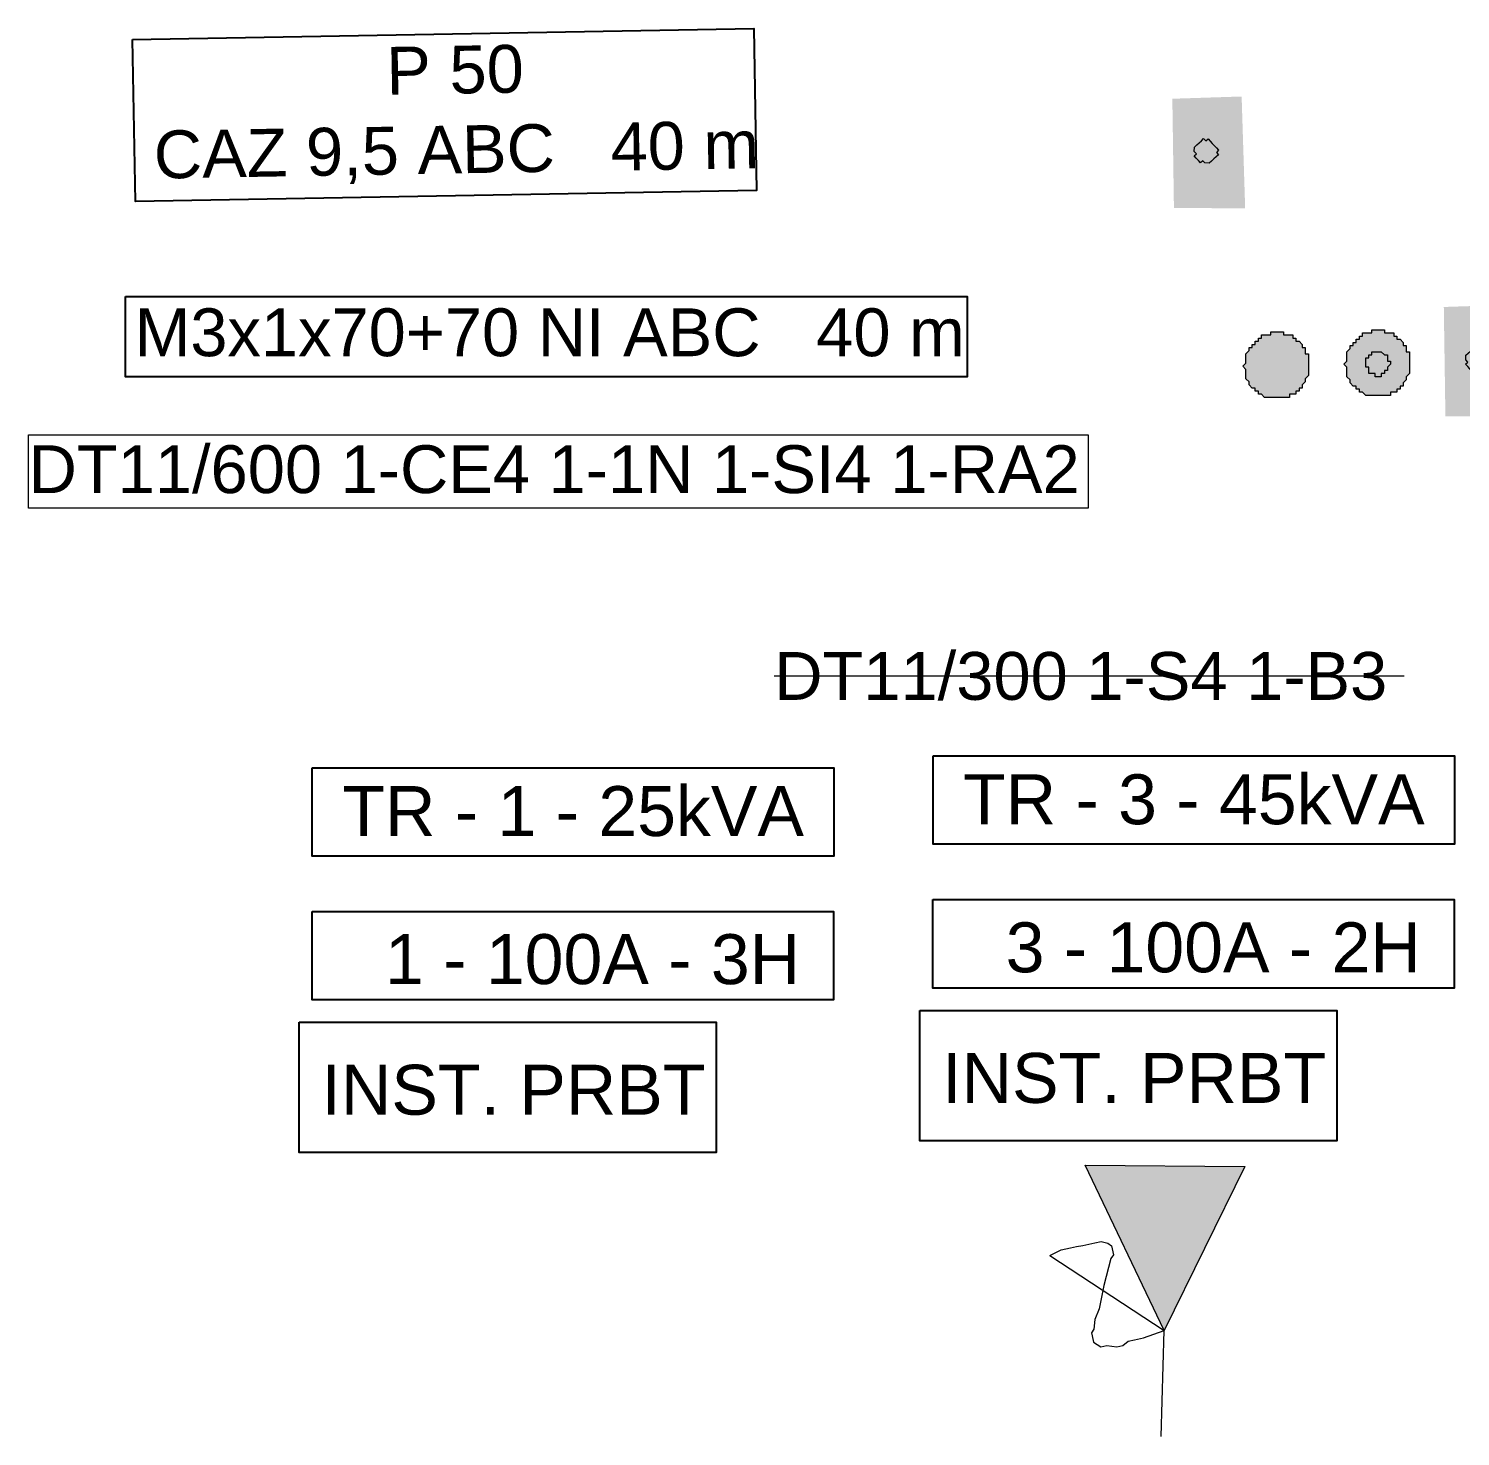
# Paper-space layout 'OBSERVAÇÕES' of a CAD drawing. Extents: x -300443 to 1108, y -9195518 to 518.
# Drawn here: x 348.14 to 393.99, y 344.33 to 389.41 of the extents above; entities that cross this region are included whole.
import ezdxf

# ---------------------------------------------------------------- set-up
doc = ezdxf.new("R2010")
doc.units = 0
doc.header["$MEASUREMENT"] = 0
doc.layers.get('0').update_dxf_attribs({"linetype": 'CONTINUOUS'})
for name, color, linetype in [('FORMATO', 7, 'CONTINUOUS'), ('POSTE INST.', 3, 'CONTINUOUS'), ('TRAFO', 7, 'CONTINUOUS')]:
    doc.layers.add(name, color=color, linetype=linetype)
doc.styles.get("Standard").update_dxf_attribs({"font": 'arial.ttf'})

# ---------------------------------------------------------------- blocks, each defined once
blk = doc.blocks.new('poste INSTalando')
h = blk.add_hatch(color=3)
h.dxf.hatch_style = 2
h.paths.add_polyline_path([(-1.07, -1.78), (-1.07, 1.72), (1.15, 1.76), (1.211, -1.82)])
h = blk.add_hatch(color=7)
h.dxf.hatch_style = 2
h.paths.add_polyline_path([(0.315, -0.017), (0.381, -0.092), (0.084, -0.359), (-0.058, -0.351), (-0.124, -0.277), (-0.199, -0.344), (-0.399, -0.12), (-0.325, -0.054), (-0.392, 0.021), (-0.384, 0.162), (-0.086, 0.429), (-0.019, 0.355), (0.055, 0.422), (0.389, 0.049)])
at = {"color": 7, "lineweight": 0}
blk.add_lwpolyline([(0.315, -0.017), (0.381, -0.092), (0.307, -0.159), (0.233, -0.225), (0.158, -0.292), (0.084, -0.359), (-0.058, -0.351), (-0.124, -0.277), (-0.199, -0.344), (-0.266, -0.269), (-0.332, -0.195), (-0.399, -0.12), (-0.325, -0.054), (-0.392, 0.021), (-0.384, 0.162), (-0.309, 0.229), (-0.235, 0.296), (-0.161, 0.363), (-0.086, 0.429), (-0.019, 0.355), (0.055, 0.422), (0.122, 0.347), (0.189, 0.273), (0.256, 0.198), (0.322, 0.124), (0.389, 0.049)], close=True, dxfattribs=at)
blk = doc.blocks.new('PRFV BT')
h = blk.add_hatch(color=3)
h.dxf.hatch_style = 2
h.paths.add_polyline_path([(-0.346, -1.005), (-0.446, -0.905), (-0.546, -0.905), (-0.546, -0.805), (-0.646, -0.805), (-0.646, -0.705), (-0.746, -0.705), (-0.846, -0.605), (-0.846, -0.505), (-0.946, -0.405), (-0.946, -0.105), (-1.046, -0.005), (-0.946, 0.095), (-0.946, 0.395), (-0.846, 0.495), (-0.846, 0.595), (-0.746, 0.595), (-0.746, 0.695), (-0.646, 0.695), (-0.646, 0.795), (-0.546, 0.795), (-0.546, 0.895), (-0.446, 0.895), (-0.446, 0.995), (-0.146, 0.995), (-0.146, 1.095), (0.254, 1.095), (0.254, 0.995), (0.554, 0.995), (0.554, 0.895), (0.654, 0.895), (0.654, 0.795), (0.754, 0.795), (0.854, 0.695), (0.854, 0.595), (0.954, 0.595), (0.954, 0.395), (1.054, 0.395), (1.054, -0.305), (0.954, -0.405), (0.954, -0.505), (0.854, -0.605), (0.854, -0.705), (0.754, -0.705), (0.754, -0.805), (0.654, -0.805), (0.654, -0.905), (0.454, -0.905), (0.454, -1.005)])
at = {"color": 3, "lineweight": 0, "true_color": 0x00ff00}
blk.add_lwpolyline([(-0.346, -1.005), (-0.446, -0.905), (-0.546, -0.905), (-0.546, -0.805), (-0.646, -0.805), (-0.646, -0.705), (-0.746, -0.705), (-0.846, -0.605), (-0.846, -0.505), (-0.946, -0.405), (-0.946, -0.305), (-0.946, -0.205), (-0.946, -0.105), (-1.046, -0.005), (-0.946, 0.095), (-0.946, 0.195), (-0.946, 0.295), (-0.946, 0.395), (-0.846, 0.495), (-0.846, 0.595), (-0.746, 0.595), (-0.746, 0.695), (-0.646, 0.695), (-0.646, 0.795), (-0.546, 0.795), (-0.546, 0.895), (-0.446, 0.895), (-0.446, 0.995), (-0.346, 0.995), (-0.246, 0.995), (-0.146, 0.995), (-0.146, 1.095), (-0.046, 1.095), (0.054, 1.095), (0.154, 1.095), (0.254, 1.095), (0.254, 0.995), (0.354, 0.995), (0.454, 0.995), (0.554, 0.995), (0.554, 0.895), (0.654, 0.895), (0.654, 0.795), (0.754, 0.795), (0.854, 0.695), (0.854, 0.595), (0.954, 0.595), (0.954, 0.495), (0.954, 0.395), (1.054, 0.395), (1.054, 0.295), (1.054, 0.195), (1.054, 0.095), (1.054, -0.005), (1.054, -0.105), (1.054, -0.205), (1.054, -0.305), (0.954, -0.405), (0.954, -0.505), (0.854, -0.605), (0.854, -0.705), (0.754, -0.705), (0.754, -0.805), (0.654, -0.805), (0.654, -0.905), (0.554, -0.905), (0.454, -0.905), (0.454, -1.005), (0.354, -1.005), (0.254, -1.005), (0.154, -1.005), (0.054, -1.005), (-0.046, -1.005), (-0.146, -1.005), (-0.246, -1.005)], close=True, dxfattribs=at)
blk = doc.blocks.new('PRFV MT')
h = blk.add_hatch(color=3)
h.dxf.hatch_style = 2
h.paths.add_polyline_path([(-0.375, -1.029), (-0.475, -0.929), (-0.575, -0.929), (-0.575, -0.829), (-0.675, -0.829), (-0.675, -0.729), (-0.775, -0.729), (-0.875, -0.629), (-0.875, -0.529), (-0.975, -0.429), (-0.975, -0.129), (-1.075, -0.029), (-0.975, 0.071), (-0.975, 0.371), (-0.875, 0.471), (-0.875, 0.571), (-0.775, 0.571), (-0.775, 0.671), (-0.675, 0.671), (-0.675, 0.771), (-0.575, 0.771), (-0.575, 0.871), (-0.475, 0.871), (-0.475, 0.971), (-0.175, 0.971), (-0.175, 1.071), (0.225, 1.071), (0.225, 0.971), (0.525, 0.971), (0.525, 0.871), (0.625, 0.871), (0.625, 0.771), (0.725, 0.771), (0.825, 0.671), (0.825, 0.571), (0.925, 0.571), (0.925, 0.371), (1.025, 0.371), (1.025, -0.329), (0.925, -0.429), (0.925, -0.529), (0.825, -0.629), (0.825, -0.729), (0.725, -0.729), (0.725, -0.829), (0.625, -0.829), (0.625, -0.929), (0.425, -0.929), (0.425, -1.029)])
h = blk.add_hatch(color=7)
h.dxf.hatch_style = 2
h.paths.add_polyline_path([(-0.375, 0.171), (-0.275, 0.171), (-0.275, 0.271), (-0.175, 0.271), (-0.175, 0.371), (0.125, 0.371), (0.225, 0.271), (0.325, 0.271), (0.325, 0.071), (0.425, 0.071), (0.425, -0.029), (0.325, -0.129), (0.325, -0.229), (0.225, -0.229), (0.225, -0.329), (0.125, -0.329), (0.125, -0.429), (-0.075, -0.429), (-0.075, -0.329), (-0.275, -0.329), (-0.275, -0.129), (-0.375, -0.129)])
at = {"color": 3, "lineweight": 0, "true_color": 0x00ff00}
blk.add_lwpolyline([(-0.375, -1.029), (-0.475, -0.929), (-0.575, -0.929), (-0.575, -0.829), (-0.675, -0.829), (-0.675, -0.729), (-0.775, -0.729), (-0.875, -0.629), (-0.875, -0.529), (-0.975, -0.429), (-0.975, -0.329), (-0.975, -0.229), (-0.975, -0.129), (-1.075, -0.029), (-0.975, 0.071), (-0.975, 0.171), (-0.975, 0.271), (-0.975, 0.371), (-0.875, 0.471), (-0.875, 0.571), (-0.775, 0.571), (-0.775, 0.671), (-0.675, 0.671), (-0.675, 0.771), (-0.575, 0.771), (-0.575, 0.871), (-0.475, 0.871), (-0.475, 0.971), (-0.375, 0.971), (-0.275, 0.971), (-0.175, 0.971), (-0.175, 1.071), (-0.075, 1.071), (0.025, 1.071), (0.125, 1.071), (0.225, 1.071), (0.225, 0.971), (0.325, 0.971), (0.425, 0.971), (0.525, 0.971), (0.525, 0.871), (0.625, 0.871), (0.625, 0.771), (0.725, 0.771), (0.825, 0.671), (0.825, 0.571), (0.925, 0.571), (0.925, 0.471), (0.925, 0.371), (1.025, 0.371), (1.025, 0.271), (1.025, 0.171), (1.025, 0.071), (1.025, -0.029), (1.025, -0.129), (1.025, -0.229), (1.025, -0.329), (0.925, -0.429), (0.925, -0.529), (0.825, -0.629), (0.825, -0.729), (0.725, -0.729), (0.725, -0.829), (0.625, -0.829), (0.625, -0.929), (0.525, -0.929), (0.425, -0.929), (0.425, -1.029), (0.325, -1.029), (0.225, -1.029), (0.125, -1.029), (0.025, -1.029), (-0.075, -1.029), (-0.175, -1.029), (-0.275, -1.029)], close=True, dxfattribs=at)
at = {"color": 7, "lineweight": 0}
blk.add_lwpolyline([(-0.375, 0.071), (-0.375, 0.171), (-0.275, 0.171), (-0.275, 0.271), (-0.175, 0.271), (-0.175, 0.371), (-0.075, 0.371), (0.025, 0.371), (0.125, 0.371), (0.225, 0.271), (0.325, 0.271), (0.325, 0.171), (0.325, 0.071), (0.425, 0.071), (0.425, -0.029), (0.325, -0.129), (0.325, -0.229), (0.225, -0.229), (0.225, -0.329), (0.125, -0.329), (0.125, -0.429), (0.025, -0.429), (-0.075, -0.429), (-0.075, -0.329), (-0.175, -0.329), (-0.275, -0.329), (-0.275, -0.229), (-0.275, -0.129), (-0.375, -0.129), (-0.375, -0.029)], close=True, dxfattribs=at)
blk = doc.blocks.new('TRAFO COM CH INST')
at = {"layer": 'TRAFO'}
h = blk.add_hatch(color=0, dxfattribs=at)
h.dxf.hatch_style = 2
h.paths.add_polyline_path([(0.106, 3.394), (-2.433, 8.687), (2.687, 8.636)])
at = {"layer": 'TRAFO', "color": 7, "lineweight": 0}
blk.add_lwpolyline([(0.106, 3.394), (-2.433, 8.687), (2.687, 8.636)], close=True, dxfattribs=at)
for points in [[(-3.564, 5.793), (-3.193, 5.973), (-2.899, 6.034), (-2.704, 6.075), (-2.508, 6.116), (-2.312, 6.158), (-2.116, 6.199), (-1.921, 6.24), (-1.704, 6.183), (-1.586, 6.105), (-1.545, 5.91), (-1.524, 5.812), (-1.602, 5.693), (-1.829, 4.828), (-1.979, 4.081), (-2.114, 3.747), (-2.15, 3.433), (-2.227, 3.314), (-2.207, 3.216), (-2.166, 3.02), (-2.047, 2.943), (-1.929, 2.866), (-1.733, 2.907), (-1.419, 2.87), (-1.223, 2.911), (-1.048, 3.05), (-0.852, 3.091), (-0.558, 3.153), (0.106, 3.394)], [(-3.564, 5.793), (0.106, 3.394)], [(0, 0), (0.106, 3.394)]]:
    blk.add_lwpolyline(points, dxfattribs=at)

psp = doc.layouts.new('OBSERVAÇÕES')

# ---------------------------------------------------------------- hatches: boundary and pattern name
h = psp.add_hatch(color=5)
h.dxf.hatch_style = 2
h.paths.add_polyline_path([(384.816, 383.663), (384.765, 387.163), (386.984, 387.235), (387.097, 383.656)])
h = psp.add_hatch(color=7)
h.dxf.hatch_style = 2
h.paths.add_polyline_path([(386.174, 385.446), (386.242, 385.372), (385.948, 385.101), (385.807, 385.106), (385.739, 385.18), (385.666, 385.112), (385.462, 385.332), (385.536, 385.4), (385.468, 385.474), (385.473, 385.615), (385.767, 385.886), (385.835, 385.813), (385.908, 385.881), (386.248, 385.514)])

# ---------------------------------------------------------------- linework, layer by layer
at = {"color": 1}
for points in [[(351.473, 389.062), (371.363, 389.408), (371.453, 384.224), (351.563, 383.878)], [(351.246, 380.829), (378.196, 380.829), (378.196, 378.258), (351.246, 378.258)], [(377.101, 366.121), (393.795, 366.121), (393.795, 363.29), (377.101, 363.29)], [(357.226, 365.743), (373.921, 365.743), (373.921, 362.911), (357.226, 362.911)], [(377.099, 361.518), (393.794, 361.518), (393.794, 358.687), (377.099, 358.687)], [(357.225, 361.14), (373.92, 361.14), (373.92, 358.309), (357.225, 358.309)], [(376.684, 357.969), (390.03, 357.969), (390.03, 353.797), (376.684, 353.797)], [(356.809, 357.591), (370.156, 357.591), (370.156, 353.419), (356.809, 353.419)]]:
    psp.add_lwpolyline(points, close=True, dxfattribs=at)
at = {"color": 7, "lineweight": 0}
psp.add_lwpolyline([(386.174, 385.446), (386.242, 385.372), (386.169, 385.304), (386.095, 385.236), (386.022, 385.169), (385.948, 385.101), (385.807, 385.106), (385.739, 385.18), (385.666, 385.112), (385.598, 385.185), (385.53, 385.259), (385.462, 385.332), (385.536, 385.4), (385.468, 385.474), (385.473, 385.615), (385.547, 385.683), (385.62, 385.751), (385.694, 385.819), (385.767, 385.886), (385.835, 385.813), (385.908, 385.881), (385.976, 385.807), (386.044, 385.734), (386.112, 385.66), (386.18, 385.587), (386.248, 385.514)], close=True, dxfattribs=at)
at = {"color": 1, "lineweight": 0, "true_color": 0xff0000}
psp.add_lwpolyline([(348.142, 376.4), (382.068, 376.4), (382.068, 374.053), (348.142, 374.053)], close=True, dxfattribs=at)
at = {"color": 250, "lineweight": 0, "true_color": 0x333333}
psp.add_lwpolyline([(372.018, 368.681), (392.186, 368.681)], dxfattribs=at)

# ---------------------------------------------------------------- block references
for name, p in [('PRFV BT', (388.067, 378.603)), ('PRFV MT', (391.331, 378.692))]:
    psp.add_blockref(name, p)
at = {"layer": 'POSTE INST.', "rotation": 0.836697}
psp.add_blockref('poste INSTalando', (394.553, 378.791), dxfattribs=at)
at = {"layer": 'TRAFO'}
psp.add_blockref('TRAFO COM CH INST', (384.402, 344.331), dxfattribs=at)

# ---------------------------------------------------------------- texts
at = {"color": 1, "true_color": 0xff0000, "insert": (351.863, 388.686), "char_height": 1.53188, "width": 19.84127, "attachment_point": 1, "rotation": 0.9958}
psp.add_mtext('\\pxqc;P 50\\PCAZ 9,5 ABC   40 m ', dxfattribs=at)
at = {"color": 1, "true_color": 0xff0000, "attachment_point": 1}
for s, insert, char_height in [('{\\fArial|b0|i0|c0;M3x1x70+70 NI ABC   40 m }', (351.537, 380.451), 1.53191), ('DT11/600 1-CE4 1-1N 1-SI4 1-RA2 ', (348.141, 376.067), 1.53185)]:
    psp.add_mtext(s, dxfattribs=dict(at, insert=insert, char_height=char_height))
at = {"color": 250, "true_color": 0x333333, "insert": (372.018, 369.447), "char_height": 1.53214, "attachment_point": 1}
psp.add_mtext('{\\fArial|b0|i0|c0;DT11/300 1-S4 1-B3 }', dxfattribs=at)
at = {"layer": 'FORMATO', "color": 1, "char_height": 1.6, "width": 42.9914, "attachment_point": 1}
for s, insert in [('\\pxqc;TR - 3 - 45kVA', (363.958, 365.531)), ('\\pxqc;TR - 1 - 25kVA', (344.084, 365.153)), ('\\pxqc;3 - 100A - 2H', (364.579, 360.79)), ('\\pxqc;1 - 100A - 3H', (344.704, 360.412)), ('INST. PRBT', (357.521, 356.23)), ('INST. PRBT', (377.396, 356.608))]:
    psp.add_mtext(s, dxfattribs=dict(at, insert=insert))

doc.saveas('drawing.dxf')
